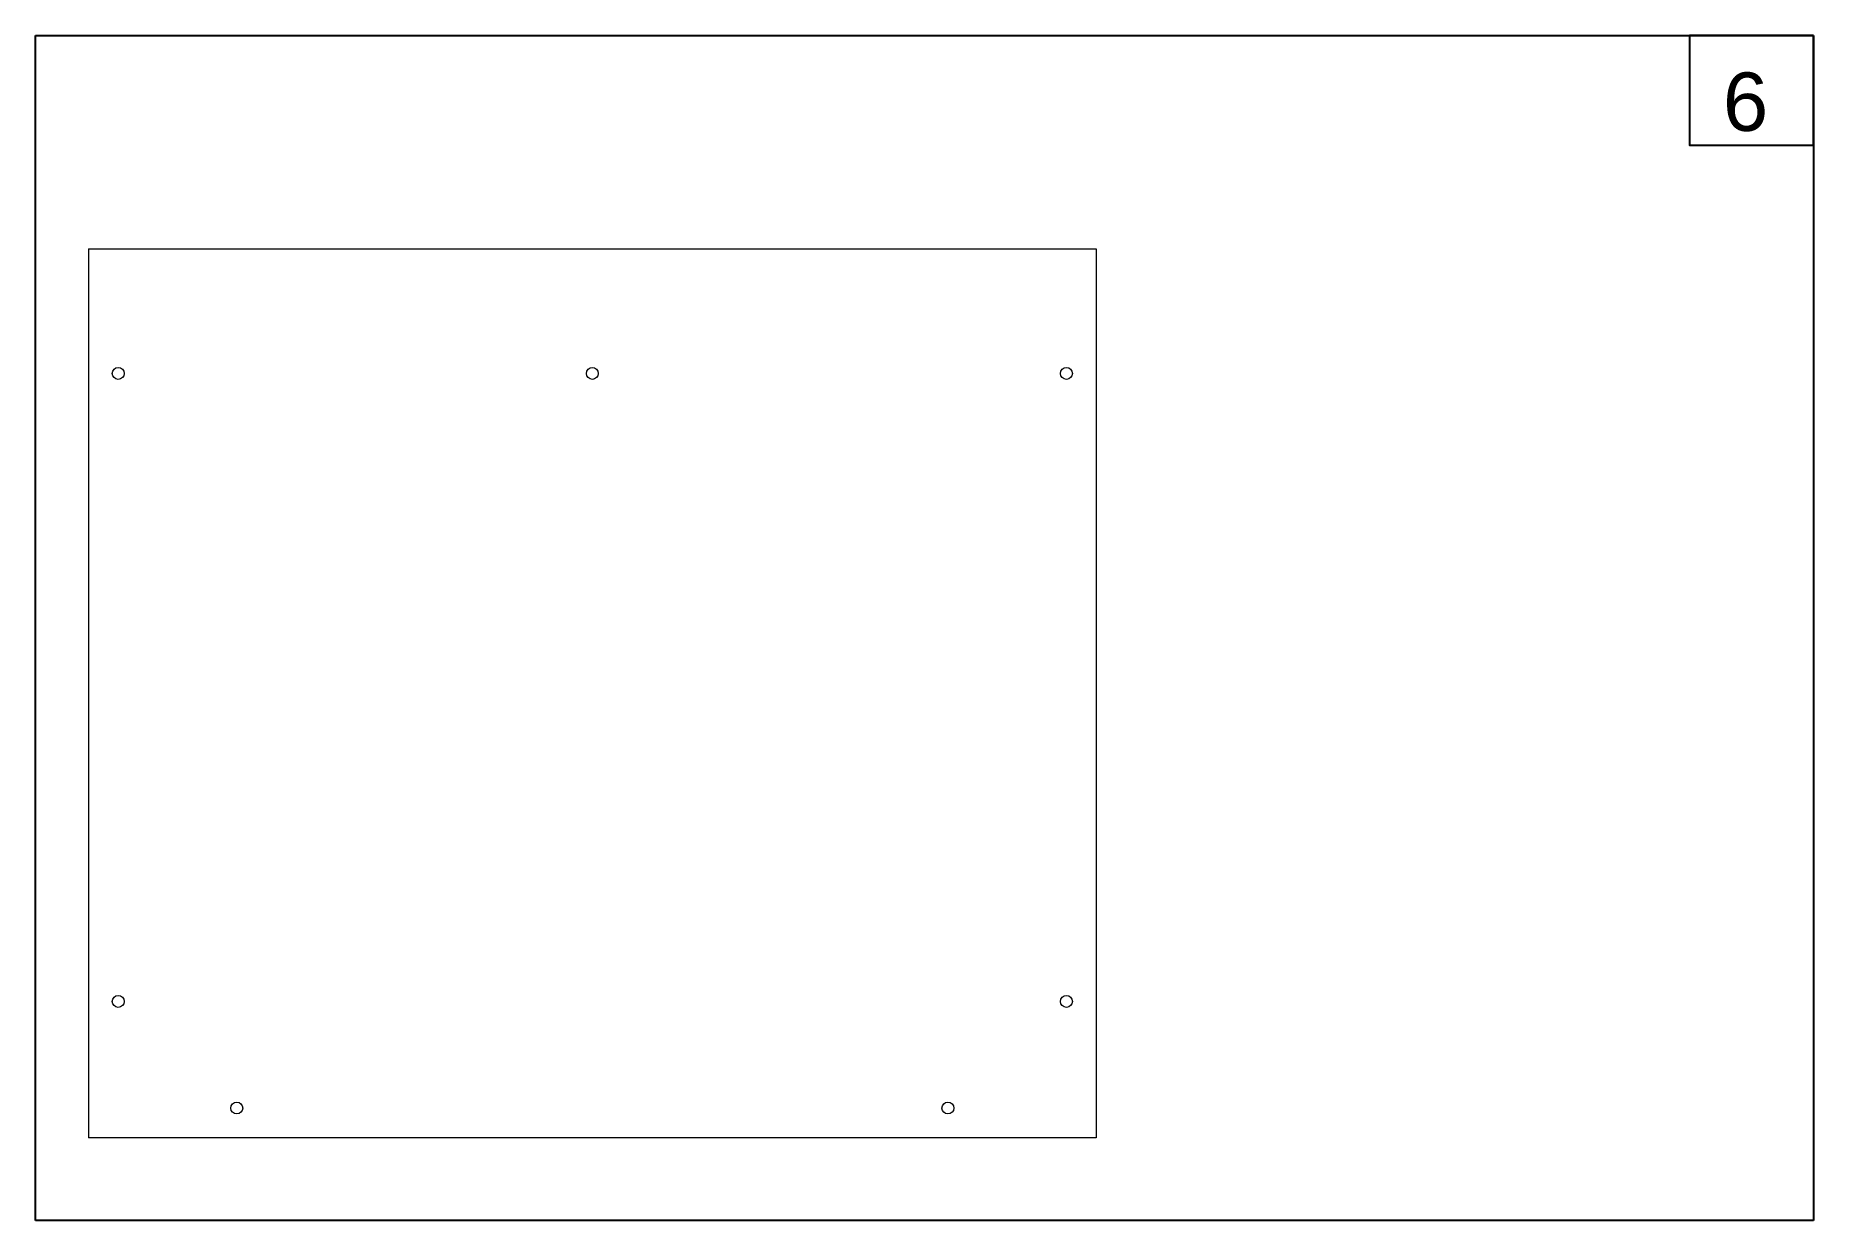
# Model space of a CAD drawing. Header units: millimetres. Extents: x 252 to 852, y 115 to 515.
import ezdxf

# ---------------------------------------------------------------- set-up
doc = ezdxf.new("R2010")
doc.units = ezdxf.units.MM
doc.styles.get("Standard").update_dxf_attribs({"font": 'Arial.ttf'})

msp = doc.modelspace()

# ---------------------------------------------------------------- linework, layer by layer
for p, q in [((252.19, 115.18), (252.19, 515.18)), ((252.19, 515.18), (852.19, 515.18)), ((852.19, 515.18), (852.19, 115.18)), ((852.19, 115.18), (252.19, 115.18))]:
    msp.add_line(p, q)
at = {"color": 7, "linetype": 'Continuous', "lineweight": 15}
for p, q in [((270.09, 443.12), (610.09, 443.12)), ((270.09, 443.12), (270.09, 143.12)), ((610.09, 443.12), (610.09, 143.12)), ((610.09, 143.12), (270.09, 143.12))]:
    msp.add_line(p, q, dxfattribs=at)
msp.add_lwpolyline([(852.19, 515.18), (810.41, 515.18), (810.41, 478.21), (852.19, 478.21)], close=True)
for centre in [(280.09, 401.12), (440.09, 401.12), (600.09, 401.12), (280.09, 189.12), (600.09, 189.12), (320.09, 153.12), (560.09, 153.12)]:
    msp.add_circle(centre, 2, dxfattribs=at)

# ---------------------------------------------------------------- texts
msp.add_text('6', height=19.71).set_placement((821.62, 482.99))

doc.saveas('drawing.dxf')
